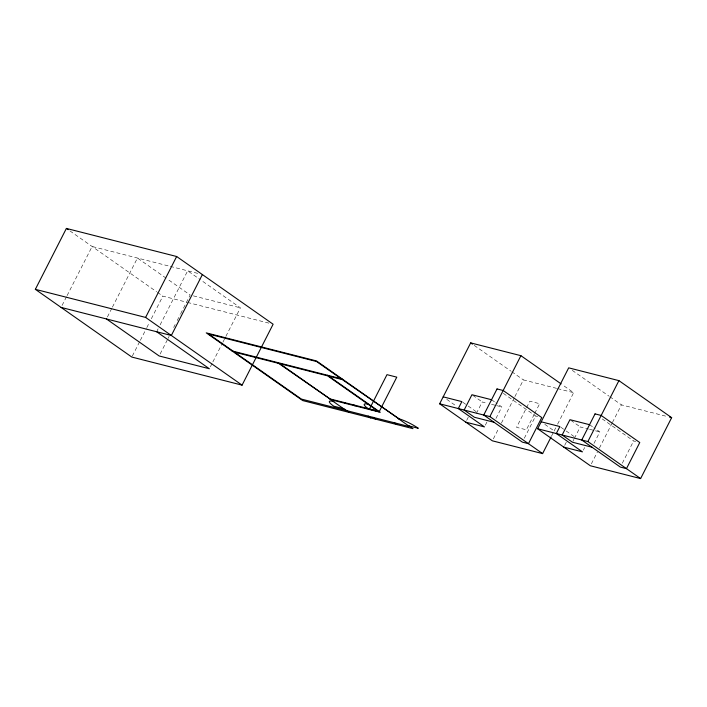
<?xml version="1.0" encoding="UTF-8"?>
<svg xmlns="http://www.w3.org/2000/svg" width="707" height="707" viewBox="0 0 707 707"><rect width="100%" height="100%" fill="white"/><g stroke="black" fill="none" stroke-linecap="round" stroke-linejoin="round"><path stroke-width="0.53" stroke-dasharray="3.54 2.65" d="M62.075 305.433L66.582 296.595M67.085 295.614L92.113 246.487L169.503 266.194M107.402 316.983L111.909 308.137M112.413 307.156L137.441 258.028L166.048 278.107M132.315 356.072L139.827 341.34M140.331 340.359L146.34 328.561M146.835 327.58L149.345 322.666M151.342 318.742L162.857 296.145L186.409 302.136M157.131 330.752L158.138 328.79M160.136 324.858L187.673 270.816L200.187 279.601M160.144 353.995L167.647 339.263M168.151 338.273L169.15 336.311M173.657 327.465L175.159 324.522M177.165 320.589L180.17 314.695M180.665 313.714L190.183 295.04L166.94 278.735M210.368 366.792L212.374 362.859M212.878 361.878L222.387 343.204M222.891 342.223L225.392 337.31M225.895 336.329L240.407 307.837L201.08 280.228M466.655 420.409L468.432 416.927M476.377 413.445L482.227 401.956L487.388 403.273M485.329 425.163L487.105 421.681M495.978 418.429L501.829 406.949L495.828 402.734M493.371 438.861L498.877 428.053M501.387 423.14L514.396 397.59M514.899 396.609L523.41 379.906L556.542 388.346M534.236 414.346L526.353 429.812L516.552 427.32L529.852 401.214L539.662 403.706L534.731 413.374M524.302 438.252L535.632 416.016L537.673 416.538M551.61 435.927L553.616 431.995M554.12 431.014L557.116 425.119M557.62 424.138L573.642 392.694L562.021 384.537M564.672 445.375L566.44 441.893M572.926 441.274L573.898 439.356M574.384 438.402L580.235 426.913L588.489 429.016M583.337 450.129L584.671 447.513M593.986 443.395L599.836 431.906L593.836 427.7M591.379 463.819L597.388 452.029M599.395 448.097L611.909 423.528M612.412 422.547L621.418 404.864L667.373 416.564M622.31 463.218L633.64 440.974L635.681 441.495M170.263 266.38L198.172 273.494M193.382 295.862L240.407 307.837M557.611 388.611L573.642 392.694M187.479 302.41L268.837 323.126M491.515 404.324L495.642 405.376M496.676 405.632L501.829 406.949M589.523 429.282L599.836 431.906M572.263 370.353L608.904 396.079M609.796 396.707L621.418 404.864M602.231 418.924L633.64 440.974M589.55 424.686L592.979 427.09M474.247 345.396L510.896 371.122M511.788 371.749L523.41 379.906M570.805 420.294L580.235 426.913M560.766 427.187L565.273 430.351M566.174 430.987L574.287 436.679M503.322 393.339L535.632 416.016M544.797 424.333L554.712 431.297M491.542 399.729L494.971 402.133M472.797 395.337L482.227 401.956M462.758 402.23L467.265 405.394M468.167 406.03L476.271 411.721M446.789 399.375L456.704 406.331M69.94 230.915L156.592 291.744M157.484 292.371L162.857 296.145"/><path stroke-width="1.06" d="M35.35 289.34L66.387 228.423L176.653 256.508L273.114 324.221L242.077 385.138L131.82 357.062L35.35 289.34L145.607 317.425L242.077 385.138M145.607 317.425L176.653 256.508M202.379 274.563L171.333 335.48L61.076 307.404M551.115 436.908L542.605 453.611L492.372 440.823L439.639 403.803L470.676 342.886L520.909 355.683L561.128 383.91M439.639 403.803L489.863 416.6L520.909 355.683M537.647 428.769L568.684 367.843L618.917 380.64L671.65 417.66L640.613 478.577L590.38 465.78L537.647 428.769L587.871 441.557L640.613 478.577M587.871 441.557L618.917 380.64M669.511 417.112L671.65 417.66M491.542 399.729L471.94 394.736L464.137 410.042L474.432 417.271L494.034 422.265M589.55 424.686L569.948 419.693L562.145 435.008L572.44 442.228L592.042 447.222M443.183 396.848L461.857 401.603L458.304 408.558L484.445 426.904L465.772 422.15M541.191 421.805L559.864 426.56L556.312 433.524L582.453 451.861L563.779 447.107M231.976 350.919L342.241 379.005M278.593 363.371L234.494 352.139L301.376 399.084L345.476 410.316L342.904 408.513M328.826 376.159L342.303 379.597L398.836 418.73L316.515 360.941L206.25 332.864L302.72 400.577L412.985 428.663L409.123 425.95M377.759 411.059L329.983 398.889L279.822 363.681L327.597 375.85L379.049 411.96L396.786 377.158L386.985 374.657L369.248 409.468L367.958 408.566M378.404 411.509L368.603 409.017A15.881 2.837 27 0 1 368.117 404.289M330.045 399.482L380.278 412.278L327.535 375.258M346.704 410.634L409.185 426.542L407.895 425.641L418.314 428.292A15.881 2.837 27 0 0 398.218 418.571L408.513 425.791M470.676 342.886L472.462 344.141M489.863 416.6L542.605 453.611M341.013 378.687L316.577 361.533L208.768 334.084L233.204 351.238M394.479 422.795L397.06 424.607M373.049 417.342L375.62 419.145M353.871 404.978L355.161 405.88M368.144 416.087L370.715 417.899M344.07 402.477L345.361 403.388M331.274 399.8L333.845 401.603L277.312 362.47M349.276 412.437L344.132 408.823L333.722 406.172A15.881 2.837 27 0 1 333.227 401.443L343.522 408.673M66.387 228.423L68.164 229.669M156.636 331.733L209.369 368.754L159.137 355.966L106.404 318.945M497.039 388.93L483.738 415.036L522.332 442.122L528.456 443.687L541.756 417.572L503.172 390.494L497.039 388.93M595.055 413.887L581.746 439.993L620.339 467.08L626.464 468.644L639.764 442.538L601.18 415.451L595.055 413.887"/></g></svg>
